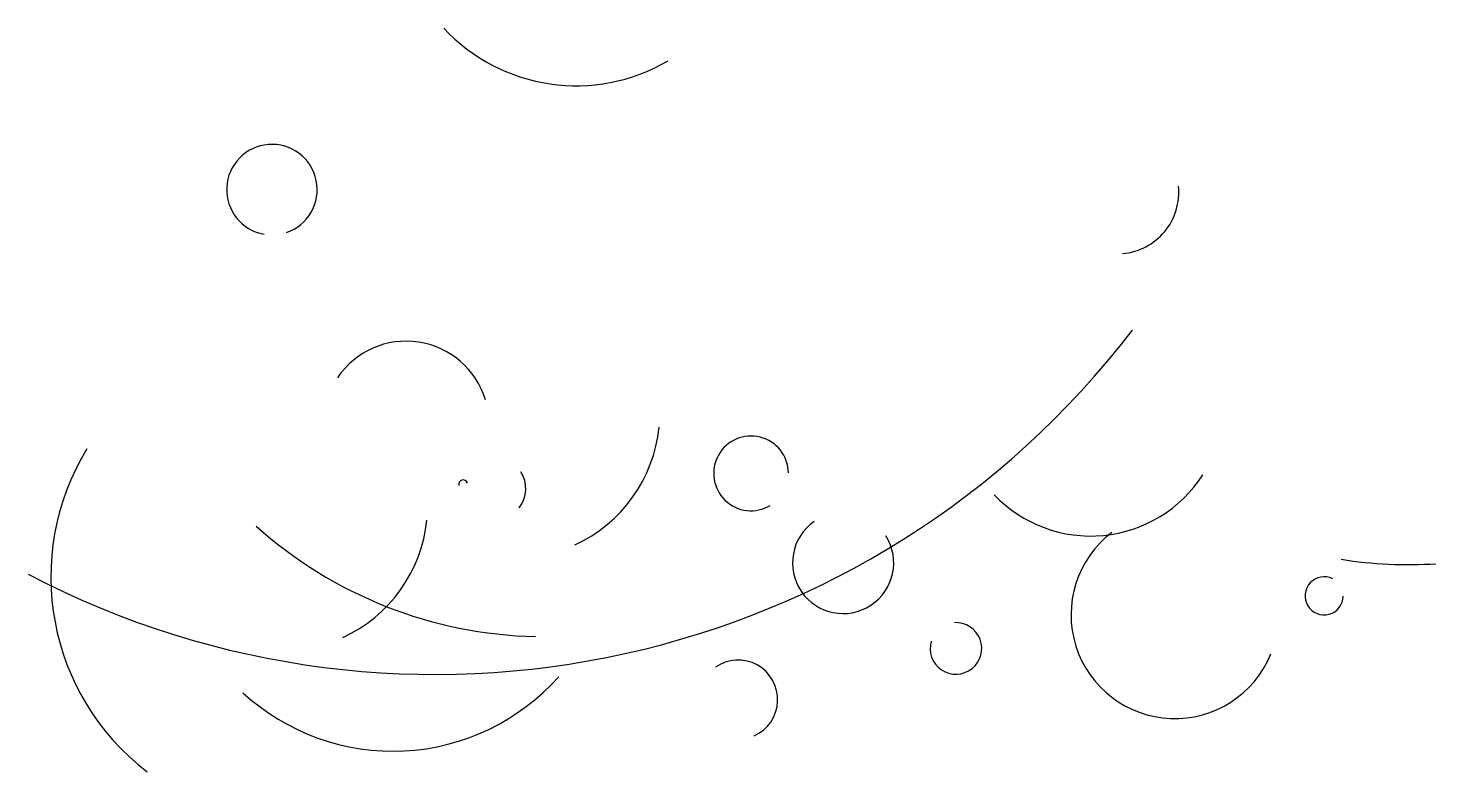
# Model space of a CAD drawing. Header units: inches. Extents: x 3243 to 4754, y -2817 to -2019.
import ezdxf

# ---------------------------------------------------------------- set-up
doc = ezdxf.new("R2010")
doc.units = ezdxf.units.IN
doc.header["$MEASUREMENT"] = 0

msp = doc.modelspace()

# ---------------------------------------------------------------- linework, layer by layer
for centre, radius, start, end in [((3831.2, -1886.3), 194.5, 223.0117, 300.4278), ((3504.6, -2192.3), 48.6, 288.8341, 260.1013), ((3679.9, -1769.9), 942.5, 242.3821, 322.5453), ((3648.7, -2443.7), 88.8, 16.9147, 146.113), ((4018.8, -2496.8), 40.1, 0.7059, 300.805), ((3530.8, -2607.8), 263.4, 148.5604, 232.6058), ((3709.8, -2508.5), 4.73, 15.8275, 195.6994), ((3744, -2513.1), 33.1, 321.4684, 33.2366), ((4383.3, -2420.9), 143.1, 223.6546, 327.29), ((4117.6, -2592.9), 54.3, 124.9763, 32.2604), ((3797.7, -2207.5), 464.5, 228.1415, 268.7346), ((4473.5, -2648.6), 111.3, 127.3092, 337.8788), ((4723.7, -2142.8), 451.9, 260.8987, 273.8063), ((4633.8, -2628.2), 20.5, 62.808, 359.351), ((4238.7, -2684.6), 27.7, 163.4532, 93.5443), ((4004.9, -2739.6), 42.5, 293.7184, 125.0694), ((3634.5, -2557.1), 237.8, 227.3934, 318.4161)]:
    msp.add_arc(centre, radius, start, end)
at = {"color": 1}
msp.add_arc((4411.9, -2195.1), 66, 274.8766, 5.7396, dxfattribs=at)
at = {"color": 2}
for centre in [(3764.8, -2431.5), (3515.6, -2531)]:
    msp.add_arc(centre, 156.1, 294.5839, 354.1836, dxfattribs=at)

doc.saveas('drawing.dxf')
